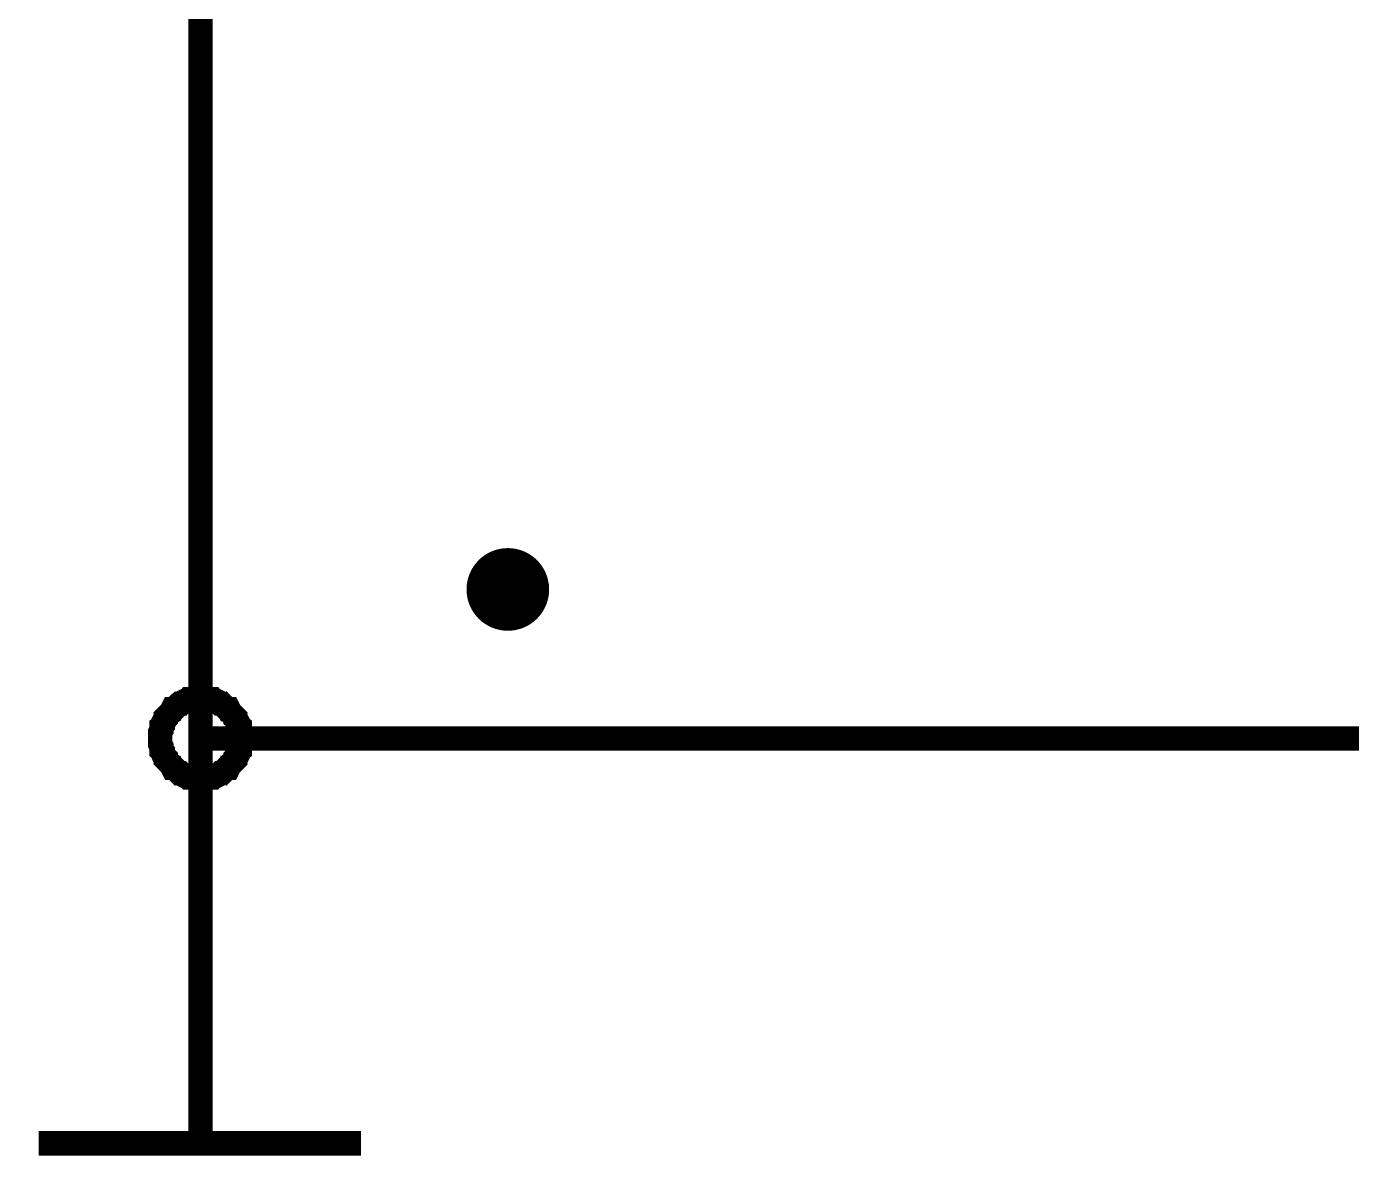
# Model space of a CAD drawing. Extents: x 7 to 406, y 3 to 288.
# Drawn here: x 175.08 to 191.37, y 171.04 to 184.92 of the extents above; entities that cross this region are included whole.
import ezdxf

# ---------------------------------------------------------------- set-up
doc = ezdxf.new("R2010")
doc.units = 0
doc.layers.add('SHEET', color=255, linetype='CONTINUOUS')

msp = doc.modelspace()

# ---------------------------------------------------------------- linework, layer by layer
at = {"layer": 'SHEET', "const_width": 0.3}
for points in [[(177.223, 176.169), (177.223, 186.945), (177.223, 186.945), (191.909, 186.945)], [(218.329, 177.147), (218.329, 176.169), (177.223, 176.169)], [(176.725, 176.169), (176.725, 176.187), (176.725, 176.221), (176.725, 176.238), (176.743, 176.272), (176.743, 176.29), (176.743, 176.324), (176.76, 176.341), (176.76, 176.358), (176.777, 176.392), (176.794, 176.41), (176.794, 176.427), (176.811, 176.444), (176.828, 176.461), (176.845, 176.478), (176.863, 176.495), (176.88, 176.53), (176.897, 176.53), (176.914, 176.547), (176.931, 176.564), (176.948, 176.581), (176.966, 176.598), (176.983, 176.598), (177, 176.616), (177.034, 176.633), (177.051, 176.633), (177.069, 176.65), (177.103, 176.65), (177.12, 176.65), (177.154, 176.667), (177.171, 176.667), (177.206, 176.667), (177.223, 176.667)], [(176.725, 176.169), (176.725, 176.187), (176.725, 176.221), (176.725, 176.238), (176.743, 176.272), (176.743, 176.29), (176.743, 176.324), (176.76, 176.341), (176.76, 176.358), (176.777, 176.392), (176.794, 176.41), (176.794, 176.427), (176.811, 176.444), (176.828, 176.461), (176.845, 176.478), (176.863, 176.495), (176.88, 176.53), (176.897, 176.53), (176.914, 176.547), (176.931, 176.564), (176.948, 176.581), (176.966, 176.598), (176.983, 176.598), (177, 176.616), (177.034, 176.633), (177.051, 176.633), (177.069, 176.65), (177.103, 176.65), (177.12, 176.65), (177.154, 176.667), (177.171, 176.667), (177.206, 176.667), (177.223, 176.667)], [(176.725, 176.169), (176.725, 176.187), (176.725, 176.221), (176.725, 176.238), (176.743, 176.272), (176.743, 176.29), (176.743, 176.324), (176.76, 176.341), (176.76, 176.358), (176.777, 176.392), (176.794, 176.41), (176.794, 176.427), (176.811, 176.444), (176.828, 176.461), (176.845, 176.478), (176.863, 176.495), (176.88, 176.53), (176.897, 176.53), (176.914, 176.547), (176.931, 176.564), (176.948, 176.581), (176.966, 176.598), (176.983, 176.598), (177, 176.616), (177.034, 176.633), (177.051, 176.633), (177.069, 176.65), (177.103, 176.65), (177.12, 176.65), (177.154, 176.667), (177.171, 176.667), (177.206, 176.667), (177.223, 176.667)], [(176.725, 176.169), (176.725, 176.187), (176.725, 176.221), (176.725, 176.238), (176.743, 176.272), (176.743, 176.29), (176.743, 176.324), (176.76, 176.341), (176.76, 176.358), (176.777, 176.392), (176.794, 176.41), (176.794, 176.427), (176.811, 176.444), (176.828, 176.461), (176.845, 176.478), (176.863, 176.495), (176.88, 176.53), (176.897, 176.53), (176.914, 176.547), (176.931, 176.564), (176.948, 176.581), (176.966, 176.598), (176.983, 176.598), (177, 176.616), (177.034, 176.633), (177.051, 176.633), (177.069, 176.65), (177.103, 176.65), (177.12, 176.65), (177.154, 176.667), (177.171, 176.667), (177.206, 176.667), (177.223, 176.667)], [(176.725, 176.169), (176.725, 176.187), (176.725, 176.221), (176.725, 176.238), (176.743, 176.272), (176.743, 176.29), (176.743, 176.324), (176.76, 176.341), (176.76, 176.358), (176.777, 176.392), (176.794, 176.41), (176.794, 176.427), (176.811, 176.444), (176.828, 176.461), (176.845, 176.478), (176.863, 176.495), (176.88, 176.53), (176.897, 176.53), (176.914, 176.547), (176.931, 176.564), (176.948, 176.581), (176.966, 176.598), (176.983, 176.598), (177, 176.616), (177.034, 176.633), (177.051, 176.633), (177.069, 176.65), (177.103, 176.65), (177.12, 176.65), (177.154, 176.667), (177.171, 176.667), (177.206, 176.667), (177.223, 176.667)], [(176.725, 176.169), (176.725, 176.187), (176.725, 176.221), (176.725, 176.238), (176.743, 176.272), (176.743, 176.29), (176.743, 176.324), (176.76, 176.341), (176.76, 176.358), (176.777, 176.392), (176.794, 176.41), (176.794, 176.427), (176.811, 176.444), (176.828, 176.461), (176.845, 176.478), (176.863, 176.495), (176.88, 176.53), (176.897, 176.53), (176.914, 176.547), (176.931, 176.564), (176.948, 176.581), (176.966, 176.598), (176.983, 176.598), (177, 176.616), (177.034, 176.633), (177.051, 176.633), (177.069, 176.65), (177.103, 176.65), (177.12, 176.65), (177.154, 176.667), (177.171, 176.667), (177.206, 176.667), (177.223, 176.667)], [(176.725, 176.169), (176.725, 176.187), (176.725, 176.221), (176.725, 176.238), (176.743, 176.272), (176.743, 176.29), (176.743, 176.324), (176.76, 176.341), (176.76, 176.358), (176.777, 176.392), (176.794, 176.41), (176.794, 176.427), (176.811, 176.444), (176.828, 176.461), (176.845, 176.478), (176.863, 176.495), (176.88, 176.53), (176.897, 176.53), (176.914, 176.547), (176.931, 176.564), (176.948, 176.581), (176.966, 176.598), (176.983, 176.598), (177, 176.616), (177.034, 176.633), (177.051, 176.633), (177.069, 176.65), (177.103, 176.65), (177.12, 176.65), (177.154, 176.667), (177.171, 176.667), (177.206, 176.667), (177.223, 176.667)], [(176.725, 176.169), (176.725, 176.187), (176.725, 176.221), (176.725, 176.238), (176.743, 176.272), (176.743, 176.29), (176.743, 176.324), (176.76, 176.341), (176.76, 176.358), (176.777, 176.392), (176.794, 176.41), (176.794, 176.427), (176.811, 176.444), (176.828, 176.461), (176.845, 176.478), (176.863, 176.495), (176.88, 176.53), (176.897, 176.53), (176.914, 176.547), (176.931, 176.564), (176.948, 176.581), (176.966, 176.598), (176.983, 176.598), (177, 176.616), (177.034, 176.633), (177.051, 176.633), (177.069, 176.65), (177.103, 176.65), (177.12, 176.65), (177.154, 176.667), (177.171, 176.667), (177.206, 176.667), (177.223, 176.667)], [(176.725, 176.169), (176.725, 176.187), (176.725, 176.221), (176.725, 176.238), (176.743, 176.272), (176.743, 176.29), (176.743, 176.324), (176.76, 176.341), (176.76, 176.358), (176.777, 176.392), (176.794, 176.41), (176.794, 176.427), (176.811, 176.444), (176.828, 176.461), (176.845, 176.478), (176.863, 176.495), (176.88, 176.53), (176.897, 176.53), (176.914, 176.547), (176.931, 176.564), (176.948, 176.581), (176.966, 176.598), (176.983, 176.598), (177, 176.616), (177.034, 176.633), (177.051, 176.633), (177.069, 176.65), (177.103, 176.65), (177.12, 176.65), (177.154, 176.667), (177.171, 176.667), (177.206, 176.667), (177.223, 176.667)], [(176.725, 176.169), (176.725, 176.187), (176.725, 176.221), (176.725, 176.238), (176.743, 176.272), (176.743, 176.29), (176.743, 176.324), (176.76, 176.341), (176.76, 176.358), (176.777, 176.392), (176.794, 176.41), (176.794, 176.427), (176.811, 176.444), (176.828, 176.461), (176.845, 176.478), (176.863, 176.495), (176.88, 176.53), (176.897, 176.53), (176.914, 176.547), (176.931, 176.564), (176.948, 176.581), (176.966, 176.598), (176.983, 176.598), (177, 176.616), (177.034, 176.633), (177.051, 176.633), (177.069, 176.65), (177.103, 176.65), (177.12, 176.65), (177.154, 176.667), (177.171, 176.667), (177.206, 176.667), (177.223, 176.667)], [(176.725, 176.169), (176.725, 176.187), (176.725, 176.221), (176.725, 176.238), (176.743, 176.272), (176.743, 176.29), (176.743, 176.324), (176.76, 176.341), (176.76, 176.358), (176.777, 176.392), (176.794, 176.41), (176.794, 176.427), (176.811, 176.444), (176.828, 176.461), (176.845, 176.478), (176.863, 176.495), (176.88, 176.53), (176.897, 176.53), (176.914, 176.547), (176.931, 176.564), (176.948, 176.581), (176.966, 176.598), (176.983, 176.598), (177, 176.616), (177.034, 176.633), (177.051, 176.633), (177.069, 176.65), (177.103, 176.65), (177.12, 176.65), (177.154, 176.667), (177.171, 176.667), (177.206, 176.667), (177.223, 176.667)], [(176.725, 176.169), (176.725, 176.187), (176.725, 176.221), (176.725, 176.238), (176.743, 176.272), (176.743, 176.29), (176.743, 176.324), (176.76, 176.341), (176.76, 176.358), (176.777, 176.392), (176.794, 176.41), (176.794, 176.427), (176.811, 176.444), (176.828, 176.461), (176.845, 176.478), (176.863, 176.495), (176.88, 176.53), (176.897, 176.53), (176.914, 176.547), (176.931, 176.564), (176.948, 176.581), (176.966, 176.598), (176.983, 176.598), (177, 176.616), (177.034, 176.633), (177.051, 176.633), (177.069, 176.65), (177.103, 176.65), (177.12, 176.65), (177.154, 176.667), (177.171, 176.667), (177.206, 176.667), (177.223, 176.667)], [(177.223, 176.667), (177.223, 176.667)], [(177.223, 176.667), (177.24, 176.667), (177.274, 176.667), (177.292, 176.667), (177.326, 176.65), (177.343, 176.65), (177.377, 176.65), (177.394, 176.633), (177.412, 176.633), (177.446, 176.616), (177.463, 176.598), (177.48, 176.598), (177.497, 176.581), (177.515, 176.564), (177.532, 176.547), (177.549, 176.53), (177.566, 176.53), (177.583, 176.495), (177.6, 176.478), (177.618, 176.461), (177.635, 176.444), (177.652, 176.427), (177.652, 176.41), (177.669, 176.392), (177.686, 176.358), (177.686, 176.341), (177.703, 176.324), (177.703, 176.29), (177.703, 176.272), (177.72, 176.238), (177.72, 176.221), (177.72, 176.187), (177.72, 176.169)], [(177.223, 176.667), (177.223, 176.667)], [(177.223, 176.667), (177.24, 176.667), (177.274, 176.667), (177.292, 176.667), (177.326, 176.65), (177.343, 176.65), (177.377, 176.65), (177.394, 176.633), (177.412, 176.633), (177.446, 176.616), (177.463, 176.598), (177.48, 176.598), (177.497, 176.581), (177.515, 176.564), (177.532, 176.547), (177.549, 176.53), (177.566, 176.53), (177.583, 176.495), (177.6, 176.478), (177.618, 176.461), (177.635, 176.444), (177.652, 176.427), (177.652, 176.41), (177.669, 176.392), (177.686, 176.358), (177.686, 176.341), (177.703, 176.324), (177.703, 176.29), (177.703, 176.272), (177.72, 176.238), (177.72, 176.221), (177.72, 176.187), (177.72, 176.169)], [(177.223, 176.667), (177.223, 176.667)], [(177.223, 176.667), (177.24, 176.667), (177.274, 176.667), (177.292, 176.667), (177.326, 176.65), (177.343, 176.65), (177.377, 176.65), (177.394, 176.633), (177.412, 176.633), (177.446, 176.616), (177.463, 176.598), (177.48, 176.598), (177.497, 176.581), (177.515, 176.564), (177.532, 176.547), (177.549, 176.53), (177.566, 176.53), (177.583, 176.495), (177.6, 176.478), (177.618, 176.461), (177.635, 176.444), (177.652, 176.427), (177.652, 176.41), (177.669, 176.392), (177.686, 176.358), (177.686, 176.341), (177.703, 176.324), (177.703, 176.29), (177.703, 176.272), (177.72, 176.238), (177.72, 176.221), (177.72, 176.187), (177.72, 176.169)], [(177.223, 176.667), (177.223, 176.667)], [(177.223, 176.667), (177.24, 176.667), (177.274, 176.667), (177.292, 176.667), (177.326, 176.65), (177.343, 176.65), (177.377, 176.65), (177.394, 176.633), (177.412, 176.633), (177.446, 176.616), (177.463, 176.598), (177.48, 176.598), (177.497, 176.581), (177.515, 176.564), (177.532, 176.547), (177.549, 176.53), (177.566, 176.53), (177.583, 176.495), (177.6, 176.478), (177.618, 176.461), (177.635, 176.444), (177.652, 176.427), (177.652, 176.41), (177.669, 176.392), (177.686, 176.358), (177.686, 176.341), (177.703, 176.324), (177.703, 176.29), (177.703, 176.272), (177.72, 176.238), (177.72, 176.221), (177.72, 176.187), (177.72, 176.169)], [(177.223, 176.667), (177.223, 176.667)], [(177.223, 176.667), (177.24, 176.667), (177.274, 176.667), (177.292, 176.667), (177.326, 176.65), (177.343, 176.65), (177.377, 176.65), (177.394, 176.633), (177.412, 176.633), (177.446, 176.616), (177.463, 176.598), (177.48, 176.598), (177.497, 176.581), (177.515, 176.564), (177.532, 176.547), (177.549, 176.53), (177.566, 176.53), (177.583, 176.495), (177.6, 176.478), (177.618, 176.461), (177.635, 176.444), (177.652, 176.427), (177.652, 176.41), (177.669, 176.392), (177.686, 176.358), (177.686, 176.341), (177.703, 176.324), (177.703, 176.29), (177.703, 176.272), (177.72, 176.238), (177.72, 176.221), (177.72, 176.187), (177.72, 176.169)], [(177.223, 176.667), (177.223, 176.667)], [(177.223, 176.667), (177.24, 176.667), (177.274, 176.667), (177.292, 176.667), (177.326, 176.65), (177.343, 176.65), (177.377, 176.65), (177.394, 176.633), (177.412, 176.633), (177.446, 176.616), (177.463, 176.598), (177.48, 176.598), (177.497, 176.581), (177.515, 176.564), (177.532, 176.547), (177.549, 176.53), (177.566, 176.53), (177.583, 176.495), (177.6, 176.478), (177.618, 176.461), (177.635, 176.444), (177.652, 176.427), (177.652, 176.41), (177.669, 176.392), (177.686, 176.358), (177.686, 176.341), (177.703, 176.324), (177.703, 176.29), (177.703, 176.272), (177.72, 176.238), (177.72, 176.221), (177.72, 176.187), (177.72, 176.169)], [(177.223, 176.667), (177.223, 176.667)], [(177.223, 176.667), (177.24, 176.667), (177.274, 176.667), (177.292, 176.667), (177.326, 176.65), (177.343, 176.65), (177.377, 176.65), (177.394, 176.633), (177.412, 176.633), (177.446, 176.616), (177.463, 176.598), (177.48, 176.598), (177.497, 176.581), (177.515, 176.564), (177.532, 176.547), (177.549, 176.53), (177.566, 176.53), (177.583, 176.495), (177.6, 176.478), (177.618, 176.461), (177.635, 176.444), (177.652, 176.427), (177.652, 176.41), (177.669, 176.392), (177.686, 176.358), (177.686, 176.341), (177.703, 176.324), (177.703, 176.29), (177.703, 176.272), (177.72, 176.238), (177.72, 176.221), (177.72, 176.187), (177.72, 176.169)], [(177.223, 176.667), (177.223, 176.667)], [(177.223, 176.667), (177.24, 176.667), (177.274, 176.667), (177.292, 176.667), (177.326, 176.65), (177.343, 176.65), (177.377, 176.65), (177.394, 176.633), (177.412, 176.633), (177.446, 176.616), (177.463, 176.598), (177.48, 176.598), (177.497, 176.581), (177.515, 176.564), (177.532, 176.547), (177.549, 176.53), (177.566, 176.53), (177.583, 176.495), (177.6, 176.478), (177.618, 176.461), (177.635, 176.444), (177.652, 176.427), (177.652, 176.41), (177.669, 176.392), (177.686, 176.358), (177.686, 176.341), (177.703, 176.324), (177.703, 176.29), (177.703, 176.272), (177.72, 176.238), (177.72, 176.221), (177.72, 176.187), (177.72, 176.169)], [(177.223, 176.667), (177.223, 176.667)], [(177.223, 176.667), (177.24, 176.667), (177.274, 176.667), (177.292, 176.667), (177.326, 176.65), (177.343, 176.65), (177.377, 176.65), (177.394, 176.633), (177.412, 176.633), (177.446, 176.616), (177.463, 176.598), (177.48, 176.598), (177.497, 176.581), (177.515, 176.564), (177.532, 176.547), (177.549, 176.53), (177.566, 176.53), (177.583, 176.495), (177.6, 176.478), (177.618, 176.461), (177.635, 176.444), (177.652, 176.427), (177.652, 176.41), (177.669, 176.392), (177.686, 176.358), (177.686, 176.341), (177.703, 176.324), (177.703, 176.29), (177.703, 176.272), (177.72, 176.238), (177.72, 176.221), (177.72, 176.187), (177.72, 176.169)], [(177.223, 176.667), (177.223, 176.667)], [(177.223, 176.667), (177.24, 176.667), (177.274, 176.667), (177.292, 176.667), (177.326, 176.65), (177.343, 176.65), (177.377, 176.65), (177.394, 176.633), (177.412, 176.633), (177.446, 176.616), (177.463, 176.598), (177.48, 176.598), (177.497, 176.581), (177.515, 176.564), (177.532, 176.547), (177.549, 176.53), (177.566, 176.53), (177.583, 176.495), (177.6, 176.478), (177.618, 176.461), (177.635, 176.444), (177.652, 176.427), (177.652, 176.41), (177.669, 176.392), (177.686, 176.358), (177.686, 176.341), (177.703, 176.324), (177.703, 176.29), (177.703, 176.272), (177.72, 176.238), (177.72, 176.221), (177.72, 176.187), (177.72, 176.169)], [(177.223, 176.667), (177.223, 176.667)], [(177.223, 176.667), (177.24, 176.667), (177.274, 176.667), (177.292, 176.667), (177.326, 176.65), (177.343, 176.65), (177.377, 176.65), (177.394, 176.633), (177.412, 176.633), (177.446, 176.616), (177.463, 176.598), (177.48, 176.598), (177.497, 176.581), (177.515, 176.564), (177.532, 176.547), (177.549, 176.53), (177.566, 176.53), (177.583, 176.495), (177.6, 176.478), (177.618, 176.461), (177.635, 176.444), (177.652, 176.427), (177.652, 176.41), (177.669, 176.392), (177.686, 176.358), (177.686, 176.341), (177.703, 176.324), (177.703, 176.29), (177.703, 176.272), (177.72, 176.238), (177.72, 176.221), (177.72, 176.187), (177.72, 176.169)], [(177.223, 176.667), (177.223, 176.667)], [(177.223, 176.667), (177.24, 176.667), (177.274, 176.667), (177.292, 176.667), (177.326, 176.65), (177.343, 176.65), (177.377, 176.65), (177.394, 176.633), (177.412, 176.633), (177.446, 176.616), (177.463, 176.598), (177.48, 176.598), (177.497, 176.581), (177.515, 176.564), (177.532, 176.547), (177.549, 176.53), (177.566, 176.53), (177.583, 176.495), (177.6, 176.478), (177.618, 176.461), (177.635, 176.444), (177.652, 176.427), (177.652, 176.41), (177.669, 176.392), (177.686, 176.358), (177.686, 176.341), (177.703, 176.324), (177.703, 176.29), (177.703, 176.272), (177.72, 176.238), (177.72, 176.221), (177.72, 176.187), (177.72, 176.169)], [(177.223, 175.672), (177.206, 175.672), (177.171, 175.672), (177.154, 175.672), (177.12, 175.689), (177.103, 175.689), (177.069, 175.689), (177.051, 175.706), (177.034, 175.706), (177, 175.723), (176.983, 175.74), (176.966, 175.74), (176.948, 175.758), (176.931, 175.775), (176.914, 175.792), (176.897, 175.809), (176.88, 175.809), (176.863, 175.843), (176.845, 175.861), (176.828, 175.878), (176.811, 175.895), (176.794, 175.912), (176.794, 175.929), (176.777, 175.946), (176.76, 175.981), (176.76, 175.998), (176.743, 176.015), (176.743, 176.049), (176.743, 176.066), (176.725, 176.101), (176.725, 176.118), (176.725, 176.152), (176.725, 176.169)], [(176.725, 176.169), (176.725, 176.169)], [(177.223, 175.672), (177.206, 175.672), (177.171, 175.672), (177.154, 175.672), (177.12, 175.689), (177.103, 175.689), (177.069, 175.689), (177.051, 175.706), (177.034, 175.706), (177, 175.723), (176.983, 175.74), (176.966, 175.74), (176.948, 175.758), (176.931, 175.775), (176.914, 175.792), (176.897, 175.809), (176.88, 175.809), (176.863, 175.843), (176.845, 175.861), (176.828, 175.878), (176.811, 175.895), (176.794, 175.912), (176.794, 175.929), (176.777, 175.946), (176.76, 175.981), (176.76, 175.998), (176.743, 176.015), (176.743, 176.049), (176.743, 176.066), (176.725, 176.101), (176.725, 176.118), (176.725, 176.152), (176.725, 176.169)], [(176.725, 176.169), (176.725, 176.169)], [(177.223, 175.672), (177.206, 175.672), (177.171, 175.672), (177.154, 175.672), (177.12, 175.689), (177.103, 175.689), (177.069, 175.689), (177.051, 175.706), (177.034, 175.706), (177, 175.723), (176.983, 175.74), (176.966, 175.74), (176.948, 175.758), (176.931, 175.775), (176.914, 175.792), (176.897, 175.809), (176.88, 175.809), (176.863, 175.843), (176.845, 175.861), (176.828, 175.878), (176.811, 175.895), (176.794, 175.912), (176.794, 175.929), (176.777, 175.946), (176.76, 175.981), (176.76, 175.998), (176.743, 176.015), (176.743, 176.049), (176.743, 176.066), (176.725, 176.101), (176.725, 176.118), (176.725, 176.152), (176.725, 176.169)], [(176.725, 176.169), (176.725, 176.169)], [(177.223, 175.672), (177.206, 175.672), (177.171, 175.672), (177.154, 175.672), (177.12, 175.689), (177.103, 175.689), (177.069, 175.689), (177.051, 175.706), (177.034, 175.706), (177, 175.723), (176.983, 175.74), (176.966, 175.74), (176.948, 175.758), (176.931, 175.775), (176.914, 175.792), (176.897, 175.809), (176.88, 175.809), (176.863, 175.843), (176.845, 175.861), (176.828, 175.878), (176.811, 175.895), (176.794, 175.912), (176.794, 175.929), (176.777, 175.946), (176.76, 175.981), (176.76, 175.998), (176.743, 176.015), (176.743, 176.049), (176.743, 176.066), (176.725, 176.101), (176.725, 176.118), (176.725, 176.152), (176.725, 176.169)], [(176.725, 176.169), (176.725, 176.169)], [(177.223, 175.672), (177.206, 175.672), (177.171, 175.672), (177.154, 175.672), (177.12, 175.689), (177.103, 175.689), (177.069, 175.689), (177.051, 175.706), (177.034, 175.706), (177, 175.723), (176.983, 175.74), (176.966, 175.74), (176.948, 175.758), (176.931, 175.775), (176.914, 175.792), (176.897, 175.809), (176.88, 175.809), (176.863, 175.843), (176.845, 175.861), (176.828, 175.878), (176.811, 175.895), (176.794, 175.912), (176.794, 175.929), (176.777, 175.946), (176.76, 175.981), (176.76, 175.998), (176.743, 176.015), (176.743, 176.049), (176.743, 176.066), (176.725, 176.101), (176.725, 176.118), (176.725, 176.152), (176.725, 176.169)], [(176.725, 176.169), (176.725, 176.169)], [(177.223, 175.672), (177.206, 175.672), (177.171, 175.672), (177.154, 175.672), (177.12, 175.689), (177.103, 175.689), (177.069, 175.689), (177.051, 175.706), (177.034, 175.706), (177, 175.723), (176.983, 175.74), (176.966, 175.74), (176.948, 175.758), (176.931, 175.775), (176.914, 175.792), (176.897, 175.809), (176.88, 175.809), (176.863, 175.843), (176.845, 175.861), (176.828, 175.878), (176.811, 175.895), (176.794, 175.912), (176.794, 175.929), (176.777, 175.946), (176.76, 175.981), (176.76, 175.998), (176.743, 176.015), (176.743, 176.049), (176.743, 176.066), (176.725, 176.101), (176.725, 176.118), (176.725, 176.152), (176.725, 176.169)], [(176.725, 176.169), (176.725, 176.169)], [(177.223, 175.672), (177.206, 175.672), (177.171, 175.672), (177.154, 175.672), (177.12, 175.689), (177.103, 175.689), (177.069, 175.689), (177.051, 175.706), (177.034, 175.706), (177, 175.723), (176.983, 175.74), (176.966, 175.74), (176.948, 175.758), (176.931, 175.775), (176.914, 175.792), (176.897, 175.809), (176.88, 175.809), (176.863, 175.843), (176.845, 175.861), (176.828, 175.878), (176.811, 175.895), (176.794, 175.912), (176.794, 175.929), (176.777, 175.946), (176.76, 175.981), (176.76, 175.998), (176.743, 176.015), (176.743, 176.049), (176.743, 176.066), (176.725, 176.101), (176.725, 176.118), (176.725, 176.152), (176.725, 176.169)], [(176.725, 176.169), (176.725, 176.169)], [(177.223, 175.672), (177.206, 175.672), (177.171, 175.672), (177.154, 175.672), (177.12, 175.689), (177.103, 175.689), (177.069, 175.689), (177.051, 175.706), (177.034, 175.706), (177, 175.723), (176.983, 175.74), (176.966, 175.74), (176.948, 175.758), (176.931, 175.775), (176.914, 175.792), (176.897, 175.809), (176.88, 175.809), (176.863, 175.843), (176.845, 175.861), (176.828, 175.878), (176.811, 175.895), (176.794, 175.912), (176.794, 175.929), (176.777, 175.946), (176.76, 175.981), (176.76, 175.998), (176.743, 176.015), (176.743, 176.049), (176.743, 176.066), (176.725, 176.101), (176.725, 176.118), (176.725, 176.152), (176.725, 176.169)], [(176.725, 176.169), (176.725, 176.169)], [(177.223, 175.672), (177.206, 175.672), (177.171, 175.672), (177.154, 175.672), (177.12, 175.689), (177.103, 175.689), (177.069, 175.689), (177.051, 175.706), (177.034, 175.706), (177, 175.723), (176.983, 175.74), (176.966, 175.74), (176.948, 175.758), (176.931, 175.775), (176.914, 175.792), (176.897, 175.809), (176.88, 175.809), (176.863, 175.843), (176.845, 175.861), (176.828, 175.878), (176.811, 175.895), (176.794, 175.912), (176.794, 175.929), (176.777, 175.946), (176.76, 175.981), (176.76, 175.998), (176.743, 176.015), (176.743, 176.049), (176.743, 176.066), (176.725, 176.101), (176.725, 176.118), (176.725, 176.152), (176.725, 176.169)], [(176.725, 176.169), (176.725, 176.169)], [(177.223, 175.672), (177.206, 175.672), (177.171, 175.672), (177.154, 175.672), (177.12, 175.689), (177.103, 175.689), (177.069, 175.689), (177.051, 175.706), (177.034, 175.706), (177, 175.723), (176.983, 175.74), (176.966, 175.74), (176.948, 175.758), (176.931, 175.775), (176.914, 175.792), (176.897, 175.809), (176.88, 175.809), (176.863, 175.843), (176.845, 175.861), (176.828, 175.878), (176.811, 175.895), (176.794, 175.912), (176.794, 175.929), (176.777, 175.946), (176.76, 175.981), (176.76, 175.998), (176.743, 176.015), (176.743, 176.049), (176.743, 176.066), (176.725, 176.101), (176.725, 176.118), (176.725, 176.152), (176.725, 176.169)], [(176.725, 176.169), (176.725, 176.169)], [(177.223, 175.672), (177.206, 175.672), (177.171, 175.672), (177.154, 175.672), (177.12, 175.689), (177.103, 175.689), (177.069, 175.689), (177.051, 175.706), (177.034, 175.706), (177, 175.723), (176.983, 175.74), (176.966, 175.74), (176.948, 175.758), (176.931, 175.775), (176.914, 175.792), (176.897, 175.809), (176.88, 175.809), (176.863, 175.843), (176.845, 175.861), (176.828, 175.878), (176.811, 175.895), (176.794, 175.912), (176.794, 175.929), (176.777, 175.946), (176.76, 175.981), (176.76, 175.998), (176.743, 176.015), (176.743, 176.049), (176.743, 176.066), (176.725, 176.101), (176.725, 176.118), (176.725, 176.152), (176.725, 176.169)], [(176.725, 176.169), (176.725, 176.169)], [(177.223, 175.672), (177.206, 175.672), (177.171, 175.672), (177.154, 175.672), (177.12, 175.689), (177.103, 175.689), (177.069, 175.689), (177.051, 175.706), (177.034, 175.706), (177, 175.723), (176.983, 175.74), (176.966, 175.74), (176.948, 175.758), (176.931, 175.775), (176.914, 175.792), (176.897, 175.809), (176.88, 175.809), (176.863, 175.843), (176.845, 175.861), (176.828, 175.878), (176.811, 175.895), (176.794, 175.912), (176.794, 175.929), (176.777, 175.946), (176.76, 175.981), (176.76, 175.998), (176.743, 176.015), (176.743, 176.049), (176.743, 176.066), (176.725, 176.101), (176.725, 176.118), (176.725, 176.152), (176.725, 176.169)], [(176.725, 176.169), (176.725, 176.169)], [(177.223, 176.169), (177.223, 171.193)], [(177.72, 176.169), (177.72, 176.152), (177.72, 176.118), (177.72, 176.101), (177.703, 176.066), (177.703, 176.049), (177.703, 176.015), (177.686, 175.998), (177.686, 175.981), (177.669, 175.946), (177.652, 175.929), (177.652, 175.912), (177.635, 175.895), (177.618, 175.878), (177.6, 175.861), (177.583, 175.843), (177.566, 175.809), (177.549, 175.809), (177.532, 175.792), (177.515, 175.775), (177.497, 175.758), (177.48, 175.74), (177.463, 175.74), (177.446, 175.723), (177.412, 175.706), (177.394, 175.706), (177.377, 175.689), (177.343, 175.689), (177.326, 175.689), (177.292, 175.672), (177.274, 175.672), (177.24, 175.672), (177.223, 175.672)], [(177.72, 176.169), (177.72, 176.152), (177.72, 176.118), (177.72, 176.101), (177.703, 176.066), (177.703, 176.049), (177.703, 176.015), (177.686, 175.998), (177.686, 175.981), (177.669, 175.946), (177.652, 175.929), (177.652, 175.912), (177.635, 175.895), (177.618, 175.878), (177.6, 175.861), (177.583, 175.843), (177.566, 175.809), (177.549, 175.809), (177.532, 175.792), (177.515, 175.775), (177.497, 175.758), (177.48, 175.74), (177.463, 175.74), (177.446, 175.723), (177.412, 175.706), (177.394, 175.706), (177.377, 175.689), (177.343, 175.689), (177.326, 175.689), (177.292, 175.672), (177.274, 175.672), (177.24, 175.672), (177.223, 175.672)], [(177.72, 176.169), (177.72, 176.152), (177.72, 176.118), (177.72, 176.101), (177.703, 176.066), (177.703, 176.049), (177.703, 176.015), (177.686, 175.998), (177.686, 175.981), (177.669, 175.946), (177.652, 175.929), (177.652, 175.912), (177.635, 175.895), (177.618, 175.878), (177.6, 175.861), (177.583, 175.843), (177.566, 175.809), (177.549, 175.809), (177.532, 175.792), (177.515, 175.775), (177.497, 175.758), (177.48, 175.74), (177.463, 175.74), (177.446, 175.723), (177.412, 175.706), (177.394, 175.706), (177.377, 175.689), (177.343, 175.689), (177.326, 175.689), (177.292, 175.672), (177.274, 175.672), (177.24, 175.672), (177.223, 175.672)], [(177.72, 176.169), (177.72, 176.152), (177.72, 176.118), (177.72, 176.101), (177.703, 176.066), (177.703, 176.049), (177.703, 176.015), (177.686, 175.998), (177.686, 175.981), (177.669, 175.946), (177.652, 175.929), (177.652, 175.912), (177.635, 175.895), (177.618, 175.878), (177.6, 175.861), (177.583, 175.843), (177.566, 175.809), (177.549, 175.809), (177.532, 175.792), (177.515, 175.775), (177.497, 175.758), (177.48, 175.74), (177.463, 175.74), (177.446, 175.723), (177.412, 175.706), (177.394, 175.706), (177.377, 175.689), (177.343, 175.689), (177.326, 175.689), (177.292, 175.672), (177.274, 175.672), (177.24, 175.672), (177.223, 175.672)], [(177.72, 176.169), (177.72, 176.152), (177.72, 176.118), (177.72, 176.101), (177.703, 176.066), (177.703, 176.049), (177.703, 176.015), (177.686, 175.998), (177.686, 175.981), (177.669, 175.946), (177.652, 175.929), (177.652, 175.912), (177.635, 175.895), (177.618, 175.878), (177.6, 175.861), (177.583, 175.843), (177.566, 175.809), (177.549, 175.809), (177.532, 175.792), (177.515, 175.775), (177.497, 175.758), (177.48, 175.74), (177.463, 175.74), (177.446, 175.723), (177.412, 175.706), (177.394, 175.706), (177.377, 175.689), (177.343, 175.689), (177.326, 175.689), (177.292, 175.672), (177.274, 175.672), (177.24, 175.672), (177.223, 175.672)], [(177.72, 176.169), (177.72, 176.152), (177.72, 176.118), (177.72, 176.101), (177.703, 176.066), (177.703, 176.049), (177.703, 176.015), (177.686, 175.998), (177.686, 175.981), (177.669, 175.946), (177.652, 175.929), (177.652, 175.912), (177.635, 175.895), (177.618, 175.878), (177.6, 175.861), (177.583, 175.843), (177.566, 175.809), (177.549, 175.809), (177.532, 175.792), (177.515, 175.775), (177.497, 175.758), (177.48, 175.74), (177.463, 175.74), (177.446, 175.723), (177.412, 175.706), (177.394, 175.706), (177.377, 175.689), (177.343, 175.689), (177.326, 175.689), (177.292, 175.672), (177.274, 175.672), (177.24, 175.672), (177.223, 175.672)], [(177.72, 176.169), (177.72, 176.152), (177.72, 176.118), (177.72, 176.101), (177.703, 176.066), (177.703, 176.049), (177.703, 176.015), (177.686, 175.998), (177.686, 175.981), (177.669, 175.946), (177.652, 175.929), (177.652, 175.912), (177.635, 175.895), (177.618, 175.878), (177.6, 175.861), (177.583, 175.843), (177.566, 175.809), (177.549, 175.809), (177.532, 175.792), (177.515, 175.775), (177.497, 175.758), (177.48, 175.74), (177.463, 175.74), (177.446, 175.723), (177.412, 175.706), (177.394, 175.706), (177.377, 175.689), (177.343, 175.689), (177.326, 175.689), (177.292, 175.672), (177.274, 175.672), (177.24, 175.672), (177.223, 175.672)], [(177.72, 176.169), (177.72, 176.152), (177.72, 176.118), (177.72, 176.101), (177.703, 176.066), (177.703, 176.049), (177.703, 176.015), (177.686, 175.998), (177.686, 175.981), (177.669, 175.946), (177.652, 175.929), (177.652, 175.912), (177.635, 175.895), (177.618, 175.878), (177.6, 175.861), (177.583, 175.843), (177.566, 175.809), (177.549, 175.809), (177.532, 175.792), (177.515, 175.775), (177.497, 175.758), (177.48, 175.74), (177.463, 175.74), (177.446, 175.723), (177.412, 175.706), (177.394, 175.706), (177.377, 175.689), (177.343, 175.689), (177.326, 175.689), (177.292, 175.672), (177.274, 175.672), (177.24, 175.672), (177.223, 175.672)], [(177.72, 176.169), (177.72, 176.152), (177.72, 176.118), (177.72, 176.101), (177.703, 176.066), (177.703, 176.049), (177.703, 176.015), (177.686, 175.998), (177.686, 175.981), (177.669, 175.946), (177.652, 175.929), (177.652, 175.912), (177.635, 175.895), (177.618, 175.878), (177.6, 175.861), (177.583, 175.843), (177.566, 175.809), (177.549, 175.809), (177.532, 175.792), (177.515, 175.775), (177.497, 175.758), (177.48, 175.74), (177.463, 175.74), (177.446, 175.723), (177.412, 175.706), (177.394, 175.706), (177.377, 175.689), (177.343, 175.689), (177.326, 175.689), (177.292, 175.672), (177.274, 175.672), (177.24, 175.672), (177.223, 175.672)], [(177.72, 176.169), (177.72, 176.152), (177.72, 176.118), (177.72, 176.101), (177.703, 176.066), (177.703, 176.049), (177.703, 176.015), (177.686, 175.998), (177.686, 175.981), (177.669, 175.946), (177.652, 175.929), (177.652, 175.912), (177.635, 175.895), (177.618, 175.878), (177.6, 175.861), (177.583, 175.843), (177.566, 175.809), (177.549, 175.809), (177.532, 175.792), (177.515, 175.775), (177.497, 175.758), (177.48, 175.74), (177.463, 175.74), (177.446, 175.723), (177.412, 175.706), (177.394, 175.706), (177.377, 175.689), (177.343, 175.689), (177.326, 175.689), (177.292, 175.672), (177.274, 175.672), (177.24, 175.672), (177.223, 175.672)], [(177.72, 176.169), (177.72, 176.152), (177.72, 176.118), (177.72, 176.101), (177.703, 176.066), (177.703, 176.049), (177.703, 176.015), (177.686, 175.998), (177.686, 175.981), (177.669, 175.946), (177.652, 175.929), (177.652, 175.912), (177.635, 175.895), (177.618, 175.878), (177.6, 175.861), (177.583, 175.843), (177.566, 175.809), (177.549, 175.809), (177.532, 175.792), (177.515, 175.775), (177.497, 175.758), (177.48, 175.74), (177.463, 175.74), (177.446, 175.723), (177.412, 175.706), (177.394, 175.706), (177.377, 175.689), (177.343, 175.689), (177.326, 175.689), (177.292, 175.672), (177.274, 175.672), (177.24, 175.672), (177.223, 175.672)], [(177.72, 176.169), (177.72, 176.152), (177.72, 176.118), (177.72, 176.101), (177.703, 176.066), (177.703, 176.049), (177.703, 176.015), (177.686, 175.998), (177.686, 175.981), (177.669, 175.946), (177.652, 175.929), (177.652, 175.912), (177.635, 175.895), (177.618, 175.878), (177.6, 175.861), (177.583, 175.843), (177.566, 175.809), (177.549, 175.809), (177.532, 175.792), (177.515, 175.775), (177.497, 175.758), (177.48, 175.74), (177.463, 175.74), (177.446, 175.723), (177.412, 175.706), (177.394, 175.706), (177.377, 175.689), (177.343, 175.689), (177.326, 175.689), (177.292, 175.672), (177.274, 175.672), (177.24, 175.672), (177.223, 175.672)], [(177.72, 176.169), (177.72, 176.169), (177.72, 176.169), (177.72, 176.169), (177.72, 176.169), (177.72, 176.169), (177.72, 176.169), (177.72, 176.169), (177.72, 176.169), (177.72, 176.169), (177.72, 176.169), (177.72, 176.169), (177.72, 176.169), (177.72, 176.169), (177.72, 176.169), (177.72, 176.169), (177.72, 176.169), (177.72, 176.169), (177.72, 176.169), (177.72, 176.169), (177.72, 176.169), (177.72, 176.169), (177.72, 176.169), (177.72, 176.169), (177.72, 176.169), (177.72, 176.169), (177.72, 176.169), (177.72, 176.169), (177.72, 176.169), (177.72, 176.169), (177.72, 176.169), (177.72, 176.169), (177.72, 176.169)], [(177.72, 176.169), (177.72, 176.169)], [(177.72, 176.169), (177.72, 176.169), (177.72, 176.169), (177.72, 176.169), (177.72, 176.169), (177.72, 176.169), (177.72, 176.169), (177.72, 176.169), (177.72, 176.169), (177.72, 176.169), (177.72, 176.169), (177.72, 176.169), (177.72, 176.169), (177.72, 176.169), (177.72, 176.169), (177.72, 176.169), (177.72, 176.169), (177.72, 176.169), (177.72, 176.169), (177.72, 176.169), (177.72, 176.169), (177.72, 176.169), (177.72, 176.169), (177.72, 176.169), (177.72, 176.169), (177.72, 176.169), (177.72, 176.169), (177.72, 176.169), (177.72, 176.169), (177.72, 176.169), (177.72, 176.169), (177.72, 176.169), (177.72, 176.169)], [(177.72, 176.169), (177.72, 176.169)], [(177.72, 176.169), (177.72, 176.169), (177.72, 176.169), (177.72, 176.169), (177.72, 176.169), (177.72, 176.169), (177.72, 176.169), (177.72, 176.169), (177.72, 176.169), (177.72, 176.169), (177.72, 176.169), (177.72, 176.169), (177.72, 176.169), (177.72, 176.169), (177.72, 176.169), (177.72, 176.169), (177.72, 176.169), (177.72, 176.169), (177.72, 176.169), (177.72, 176.169), (177.72, 176.169), (177.72, 176.169), (177.72, 176.169), (177.72, 176.169), (177.72, 176.169), (177.72, 176.169), (177.72, 176.169), (177.72, 176.169), (177.72, 176.169), (177.72, 176.169), (177.72, 176.169), (177.72, 176.169), (177.72, 176.169)], [(177.72, 176.169), (177.72, 176.169)], [(177.72, 176.169), (177.72, 176.169), (177.72, 176.169), (177.72, 176.169), (177.72, 176.169), (177.72, 176.169), (177.72, 176.169), (177.72, 176.169), (177.72, 176.169), (177.72, 176.169), (177.72, 176.169), (177.72, 176.169), (177.72, 176.169), (177.72, 176.169), (177.72, 176.169), (177.72, 176.169), (177.72, 176.169), (177.72, 176.169), (177.72, 176.169), (177.72, 176.169), (177.72, 176.169), (177.72, 176.169), (177.72, 176.169), (177.72, 176.169), (177.72, 176.169), (177.72, 176.169), (177.72, 176.169), (177.72, 176.169), (177.72, 176.169), (177.72, 176.169), (177.72, 176.169), (177.72, 176.169), (177.72, 176.169)], [(177.72, 176.169), (177.72, 176.169)], [(177.72, 176.169), (177.72, 176.169), (177.72, 176.169), (177.72, 176.169), (177.72, 176.169), (177.72, 176.169), (177.72, 176.169), (177.72, 176.169), (177.72, 176.169), (177.72, 176.169), (177.72, 176.169), (177.72, 176.169), (177.72, 176.169), (177.72, 176.169), (177.72, 176.169), (177.72, 176.169), (177.72, 176.169), (177.72, 176.169), (177.72, 176.169), (177.72, 176.169), (177.72, 176.169), (177.72, 176.169), (177.72, 176.169), (177.72, 176.169), (177.72, 176.169), (177.72, 176.169), (177.72, 176.169), (177.72, 176.169), (177.72, 176.169), (177.72, 176.169), (177.72, 176.169), (177.72, 176.169), (177.72, 176.169)], [(177.72, 176.169), (177.72, 176.169)], [(177.72, 176.169), (177.72, 176.169), (177.72, 176.169), (177.72, 176.169), (177.72, 176.169), (177.72, 176.169), (177.72, 176.169), (177.72, 176.169), (177.72, 176.169), (177.72, 176.169), (177.72, 176.169), (177.72, 176.169), (177.72, 176.169), (177.72, 176.169), (177.72, 176.169), (177.72, 176.169), (177.72, 176.169), (177.72, 176.169), (177.72, 176.169), (177.72, 176.169), (177.72, 176.169), (177.72, 176.169), (177.72, 176.169), (177.72, 176.169), (177.72, 176.169), (177.72, 176.169), (177.72, 176.169), (177.72, 176.169), (177.72, 176.169), (177.72, 176.169), (177.72, 176.169), (177.72, 176.169), (177.72, 176.169)], [(177.72, 176.169), (177.72, 176.169)], [(177.72, 176.169), (177.72, 176.169), (177.72, 176.169), (177.72, 176.169), (177.72, 176.169), (177.72, 176.169), (177.72, 176.169), (177.72, 176.169), (177.72, 176.169), (177.72, 176.169), (177.72, 176.169), (177.72, 176.169), (177.72, 176.169), (177.72, 176.169), (177.72, 176.169), (177.72, 176.169), (177.72, 176.169), (177.72, 176.169), (177.72, 176.169), (177.72, 176.169), (177.72, 176.169), (177.72, 176.169), (177.72, 176.169), (177.72, 176.169), (177.72, 176.169), (177.72, 176.169), (177.72, 176.169), (177.72, 176.169), (177.72, 176.169), (177.72, 176.169), (177.72, 176.169), (177.72, 176.169), (177.72, 176.169)], [(177.72, 176.169), (177.72, 176.169)], [(177.72, 176.169), (177.72, 176.169), (177.72, 176.169), (177.72, 176.169), (177.72, 176.169), (177.72, 176.169), (177.72, 176.169), (177.72, 176.169), (177.72, 176.169), (177.72, 176.169), (177.72, 176.169), (177.72, 176.169), (177.72, 176.169), (177.72, 176.169), (177.72, 176.169), (177.72, 176.169), (177.72, 176.169), (177.72, 176.169), (177.72, 176.169), (177.72, 176.169), (177.72, 176.169), (177.72, 176.169), (177.72, 176.169), (177.72, 176.169), (177.72, 176.169), (177.72, 176.169), (177.72, 176.169), (177.72, 176.169), (177.72, 176.169), (177.72, 176.169), (177.72, 176.169), (177.72, 176.169), (177.72, 176.169)], [(177.72, 176.169), (177.72, 176.169)], [(177.72, 176.169), (177.72, 176.169), (177.72, 176.169), (177.72, 176.169), (177.72, 176.169), (177.72, 176.169), (177.72, 176.169), (177.72, 176.169), (177.72, 176.169), (177.72, 176.169), (177.72, 176.169), (177.72, 176.169), (177.72, 176.169), (177.72, 176.169), (177.72, 176.169), (177.72, 176.169), (177.72, 176.169), (177.72, 176.169), (177.72, 176.169), (177.72, 176.169), (177.72, 176.169), (177.72, 176.169), (177.72, 176.169), (177.72, 176.169), (177.72, 176.169), (177.72, 176.169), (177.72, 176.169), (177.72, 176.169), (177.72, 176.169), (177.72, 176.169), (177.72, 176.169), (177.72, 176.169), (177.72, 176.169)], [(177.72, 176.169), (177.72, 176.169)], [(177.72, 176.169), (177.72, 176.169), (177.72, 176.169), (177.72, 176.169), (177.72, 176.169), (177.72, 176.169), (177.72, 176.169), (177.72, 176.169), (177.72, 176.169), (177.72, 176.169), (177.72, 176.169), (177.72, 176.169), (177.72, 176.169), (177.72, 176.169), (177.72, 176.169), (177.72, 176.169), (177.72, 176.169), (177.72, 176.169), (177.72, 176.169), (177.72, 176.169), (177.72, 176.169), (177.72, 176.169), (177.72, 176.169), (177.72, 176.169), (177.72, 176.169), (177.72, 176.169), (177.72, 176.169), (177.72, 176.169), (177.72, 176.169), (177.72, 176.169), (177.72, 176.169), (177.72, 176.169), (177.72, 176.169)], [(177.72, 176.169), (177.72, 176.169)], [(177.72, 176.169), (177.72, 176.169), (177.72, 176.169), (177.72, 176.169), (177.72, 176.169), (177.72, 176.169), (177.72, 176.169), (177.72, 176.169), (177.72, 176.169), (177.72, 176.169), (177.72, 176.169), (177.72, 176.169), (177.72, 176.169), (177.72, 176.169), (177.72, 176.169), (177.72, 176.169), (177.72, 176.169), (177.72, 176.169), (177.72, 176.169), (177.72, 176.169), (177.72, 176.169), (177.72, 176.169), (177.72, 176.169), (177.72, 176.169), (177.72, 176.169), (177.72, 176.169), (177.72, 176.169), (177.72, 176.169), (177.72, 176.169), (177.72, 176.169), (177.72, 176.169), (177.72, 176.169), (177.72, 176.169)], [(177.72, 176.169), (177.72, 176.169)], [(177.72, 176.169), (177.72, 176.169), (177.72, 176.169), (177.72, 176.169), (177.72, 176.169), (177.72, 176.169), (177.72, 176.169), (177.72, 176.169), (177.72, 176.169), (177.72, 176.169), (177.72, 176.169), (177.72, 176.169), (177.72, 176.169), (177.72, 176.169), (177.72, 176.169), (177.72, 176.169), (177.72, 176.169), (177.72, 176.169), (177.72, 176.169), (177.72, 176.169), (177.72, 176.169), (177.72, 176.169), (177.72, 176.169), (177.72, 176.169), (177.72, 176.169), (177.72, 176.169), (177.72, 176.169), (177.72, 176.169), (177.72, 176.169), (177.72, 176.169), (177.72, 176.169), (177.72, 176.169), (177.72, 176.169)], [(177.72, 176.169), (177.72, 176.169)], [(175.233, 171.193), (179.196, 171.193)]]:
    msp.add_lwpolyline(points, dxfattribs=at)
at = {"layer": 'SHEET', "const_width": 0.508}
msp.add_lwpolyline([(180.746, 178, 1), (181.254, 178, 1)], format="xyb", close=True, dxfattribs=at)

doc.saveas('drawing.dxf')
